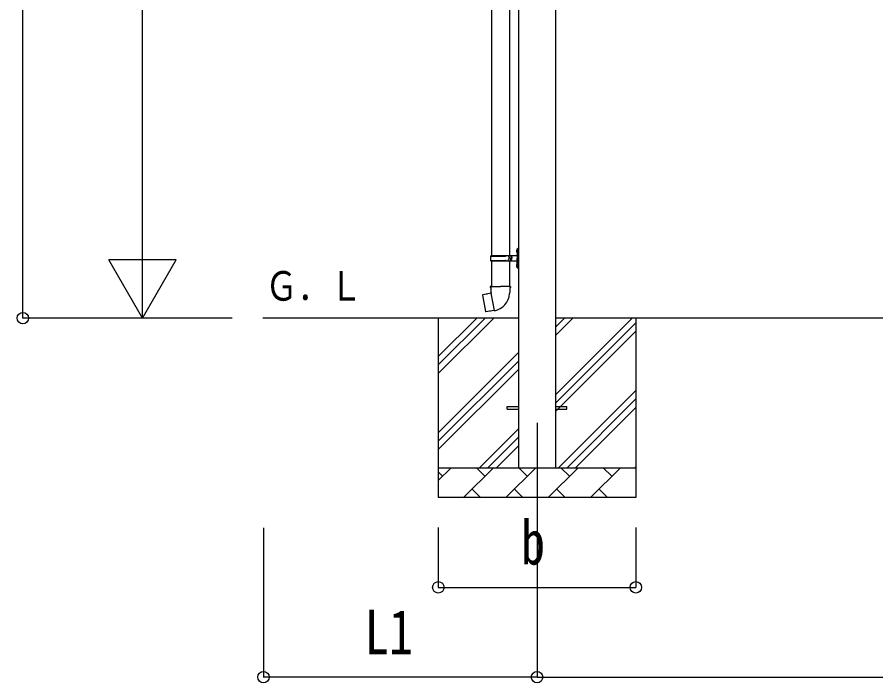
# Model space of a CAD drawing. Units: millimetres, scale not verified. Extents: x -18922 to 18922, y -13365 to 13365.
# Drawn here: x -7589 to -4719, y -7078 to -4853 of the extents above; entities that cross this region are included whole.
import ezdxf
from ezdxf.enums import TextEntityAlignment as Align

# ---------------------------------------------------------------- set-up
doc = ezdxf.new("R2010")
doc.units = ezdxf.units.MM
doc.header["$LTSCALE"] = 50
for name, color, linetype in [('0-4_YKK_12', 2, 'Continuous'), ('0-5_YKK_13', 4, 'Continuous'), ('0-6_YKK_A1', 4, 'Continuous'), ('0-7_YKK_D', 6, 'Continuous')]:
    doc.layers.add(name, color=color, linetype=linetype)
doc.styles.add('ＭＳ ゴシック', font='')
doc.styles.get('ＭＳ ゴシック').set_extended_font_data('MS Gothic')

msp = doc.modelspace()

# ---------------------------------------------------------------- linework, layer by layer
at = {"layer": '0-4_YKK_12'}
msp.add_line((-5851.31, -6209.12), (-5851.31, -6709.12), dxfattribs=at)
at = {"layer": '0-5_YKK_13'}
for p, q in [((-6003.81, -4745.62), (-6003.81, -5650.12)), ((-5943.81, -4745.62), (-5943.81, -5650.12)), ((-6006.81, -5652.12), (-5956.48, -5652.12)), ((-6005.81, -5650.12), (-5919.81, -5650.12)), ((-6005.81, -5650.12), (-6005.81, -5652.12)), ((-5946.81, -5650.12), (-5946.81, -5654.62)), ((-5938.81, -5650.12), (-5938.81, -5659.12)), ((-5920.11, -5632.98), (-5918.07, -5633.97)), ((-5918.84, -5630.97), (-5918.21, -5630.97)), ((-5918.84, -5630.97), (-5918.84, -5639.27)), ((-5918.84, -5639.27), (-5918.21, -5639.27)), ((-5918.21, -5630.97), (-5918.21, -5639.27)), ((-5918.21, -5630.97), (-5917.81, -5631.37)), ((-5918.21, -5639.27), (-5917.81, -5638.87)), ((-5918.07, -5633.97), (-5917.46, -5635.12)), ((-5917.81, -5627.12), (-5914.81, -5625.62)), ((-5917.81, -5627.12), (-5917.81, -5659.12)), ((-5917.81, -5631.37), (-5917.81, -5638.87)), ((-5914.81, -5625.62), (-5914.81, -5659.12)), ((-5914.81, -5625.62), (-5913.81, -5625.62)), ((-5913.81, -5625.62), (-5913.81, -5659.12)), ((-6006.81, -5666.12), (-5956.48, -5666.12)), ((-6005.81, -5668.12), (-6005.81, -5666.12)), ((-6005.81, -5668.12), (-5919.81, -5668.12)), ((-6003.81, -5668.12), (-6003.81, -5753.05)), ((-5946.81, -5654.62), (-5944.81, -5654.62)), ((-5946.81, -5668.12), (-5946.81, -5663.62)), ((-5946.81, -5663.62), (-5944.81, -5663.62)), ((-5944.81, -5654.62), (-5944.81, -5659.12)), ((-5944.81, -5663.62), (-5944.81, -5659.12)), ((-5943.81, -5668.12), (-5943.81, -5753.05)), ((-5938.81, -5654.62), (-5935.81, -5654.62)), ((-5938.81, -5668.12), (-5938.81, -5659.12)), ((-5938.81, -5663.62), (-5935.81, -5663.62)), ((-5935.81, -5654.62), (-5935.81, -5659.12)), ((-5935.81, -5663.62), (-5935.81, -5659.12)), ((-5920.11, -5680.98), (-5918.07, -5681.97)), ((-5918.84, -5678.97), (-5918.21, -5678.97)), ((-5918.84, -5678.97), (-5918.84, -5687.27)), ((-5918.21, -5678.97), (-5918.21, -5687.27)), ((-5918.21, -5678.97), (-5917.81, -5679.37)), ((-5918.07, -5681.97), (-5917.46, -5683.12)), ((-5917.81, -5691.12), (-5917.81, -5659.12)), ((-5917.81, -5679.37), (-5917.81, -5686.87)), ((-5914.81, -5692.62), (-5914.81, -5659.12)), ((-5913.81, -5692.62), (-5913.81, -5659.12)), ((-5918.84, -5687.27), (-5918.21, -5687.27)), ((-5918.21, -5687.27), (-5917.81, -5686.87)), ((-5917.81, -5691.12), (-5914.81, -5692.62)), ((-5914.81, -5692.62), (-5913.81, -5692.62)), ((-6005.66, -5753.05), (-6007.81, -5753.83)), ((-6007.81, -5753.83), (-6007.81, -5757.45)), ((-6007.81, -5757.45), (-6005.57, -5758.27)), ((-6005.66, -5753.05), (-5973.81, -5753.05)), ((-6005.66, -5753.05), (-6005.57, -5758.27)), ((-6005.57, -5758.27), (-6005.31, -5773.05)), ((-5941.96, -5753.05), (-5973.81, -5753.05)), ((-5939.81, -5757.45), (-5942.05, -5758.27)), ((-5941.96, -5753.05), (-5939.81, -5753.83)), ((-5939.81, -5753.83), (-5939.81, -5757.45)), ((-6032.27, -5781.5), (-6033.08, -5782.67)), ((-6033.08, -5782.67), (-6023.46, -5837.23)), ((-6004.4, -5776.25), (-6032.27, -5781.5)), ((-6019.53, -5778.9), (-6019.74, -5779.14)), ((-6005.31, -5773.05), (-6003.96, -5775.05)), ((-5994.05, -5833.55), (-6004.18, -5776.07)), ((-6004.16, -5775.25), (-6004.16, -5775.96)), ((-6003.96, -5775.05), (-6003.99, -5775.06)), ((-5943.62, -5774.99), (-5943.7, -5777.15)), ((-5942.31, -5773.05), (-5943.62, -5774.99)), ((-6009.43, -5836.14), (-6009.72, -5835.99)), ((-5993.74, -5834.31), (-5993.98, -5833.65)), ((-5951.31, -6154.62), (-5913.81, -6154.62)), ((-5951.31, -6163.62), (-5951.31, -6154.62)), ((-5951.31, -6163.62), (-5913.81, -6163.62)), ((-5788.81, -6154.62), (-5751.31, -6154.62)), ((-5788.81, -6163.62), (-5751.31, -6163.62)), ((-5751.31, -6163.62), (-5751.31, -6154.62))]:
    msp.add_line(p, q, dxfattribs=at)
for points in [[(-5920.11, -5637.27), (-5918.07, -5636.27), (-5917.46, -5635.12)], [(-5920.11, -5685.27), (-5918.07, -5684.27), (-5917.46, -5683.12)], [(-5941.96, -5753.05), (-5942.05, -5758.27), (-5942.31, -5773.05)], [(-6017.28, -5778.68), (-6017.56, -5778.53), (-6019.53, -5778.9)], [(-5994.31, -5833.46), (-6022.3, -5838.05), (-6023.46, -5837.23)], [(-6007.25, -5835.58), (-6007.46, -5835.82), (-6009.43, -5836.14)]]:
    msp.add_lwpolyline(points, dxfattribs=at)
for centre, radius, start, end in [((-5958.06, -5659.12), 49.25, 171.82876, 180.00002), ((-5956.48, -5650.12), 2, 270, 359.99998), ((-5914.51, -5635.12), 6, 136.21765, 223.78235), ((-5919.81, -5648.12), 2, 270, 359.99998), ((-5958.06, -5659.12), 49.25, 180.00002, 188.17127), ((-5956.48, -5668.12), 2, 0.00005, 90.00004), ((-5914.51, -5683.12), 6, 136.21765, 223.78235), ((-5919.81, -5670.12), 2, 0.00005, 90.00004), ((-6004.46, -5775.96), 0.3, 280.66842, 0), ((-6003.96, -5775.25), 0.2, 100, 180), ((-6003.96, -5775.05), 60.3, 279.96938, 358), ((-5994.27, -5833.75), 0.3, 20, 99.33158), ((-5993.56, -5834.24), 0.2, 200, 279.96938)]:
    msp.add_arc(centre, radius, start, end, dxfattribs=at)
at = {"layer": '0-6_YKK_A1'}
for p, q in [((-5913.81, -3561.62), (-5913.81, -6359.12)), ((-5788.81, -6359.12), (-5788.81, -3561.62)), ((-5913.81, -5859.12), (-6768.15, -5859.12)), ((-6181.31, -5859.12), (-6181.31, -6459.12)), ((-6181.31, -6044.17), (-5996.26, -5859.12)), ((-6181.31, -6015.89), (-6024.54, -5859.12)), ((-6181.31, -5987.61), (-6052.83, -5859.12)), ((-2913.81, -5859.12), (-5788.81, -5859.12)), ((-5788.81, -6114.22), (-5533.71, -5859.12)), ((-5788.81, -5916.23), (-5731.7, -5859.12)), ((-5788.81, -5887.95), (-5759.99, -5859.12)), ((-5788.81, -6142.51), (-5521.31, -5875.01)), ((-5521.31, -5859.12), (-5521.31, -6459.12)), ((-5788.81, -6170.79), (-5521.31, -5903.29)), ((-6181.31, -6242.16), (-5913.81, -5974.66)), ((-6181.31, -6270.45), (-5913.81, -6002.95)), ((-6181.31, -6298.73), (-5913.81, -6031.23)), ((-5779.15, -6359.12), (-5521.31, -6101.28)), ((-5750.87, -6359.12), (-5521.31, -6129.57)), ((-5722.58, -6359.12), (-5521.31, -6157.85)), ((-6043.71, -6359.12), (-5913.81, -6229.22)), ((-6015.43, -6359.12), (-5913.81, -6257.51)), ((-5987.14, -6359.12), (-5913.81, -6285.79)), ((-6181.31, -6359.12), (-5521.31, -6359.12)), ((-6181.31, -6402.02), (-6138.42, -6359.12)), ((-6097, -6459.12), (-5997, -6359.12)), ((-6025.55, -6387.68), (-6054.1, -6359.12)), ((-5955.57, -6459.12), (-5855.57, -6359.12)), ((-5884.13, -6387.68), (-5912.68, -6359.12)), ((-5814.15, -6459.12), (-5714.15, -6359.12)), ((-5742.71, -6387.68), (-5771.26, -6359.12)), ((-5672.73, -6459.12), (-5572.73, -6359.12)), ((-5601.28, -6387.68), (-5629.84, -6359.12)), ((-5524.59, -6359.12), (-5521.31, -6355.84)), ((-6166.97, -6387.68), (-6181.31, -6373.34)), ((-6068.44, -6430.57), (-6039.89, -6459.12)), ((-5927.02, -6430.57), (-5898.47, -6459.12)), ((-5785.6, -6430.57), (-5757.05, -6459.12)), ((-5644.18, -6430.57), (-5615.62, -6459.12)), ((-5521.31, -6459.12), (-6181.31, -6459.12))]:
    msp.add_line(p, q, dxfattribs=at)
at = {"layer": '0-7_YKK_D'}
for p, q in [((-7569.83, -5859.12), (-7569.83, -3195.83)), ((-7169.83, -5634.12), (-7169.83, -3784.12)), ((-7169.83, -5859.12), (-7169.83, -5469.41)), ((-7169.83, -5859.12), (-7282.33, -5664.27)), ((-7057.33, -5664.27), (-7282.33, -5664.27)), ((-7169.83, -5859.12), (-7057.33, -5664.27)), ((-6869.83, -5859.12), (-7570.83, -5859.12)), ((-6869.83, -5859.12), (-7170.83, -5859.12)), ((-6765.9, -6560.12), (-6765.9, -7060.12)), ((-6181.31, -6559.12), (-6181.31, -6760.12)), ((-5851.31, -6559.12), (-5851.31, -7060.12)), ((-5851.31, -6559.12), (-5851.31, -7060.12)), ((-5521.31, -6559.12), (-5521.31, -6760.12)), ((-6181.31, -6759.12), (-5521.31, -6759.12)), ((-5851.31, -7059.12), (-6765.9, -7059.12)), ((-5851.31, -7059.12), (-2851.31, -7059.12))]:
    msp.add_line(p, q, dxfattribs=at)
for centre in [(-7569.83, -5859.12), (-6181.31, -6759.12), (-5521.31, -6759.12), (-6765.9, -7059.12), (-5851.31, -7059.12), (-5851.31, -7059.12)]:
    msp.add_circle(centre, 19.12, dxfattribs=at)

# ---------------------------------------------------------------- texts
at = {"layer": '0-6_YKK_A1', "style": 'ＭＳ ゴシック', "width": 0.8}
msp.add_text('Ｇ．Ｌ', height=98.97, dxfattribs=at).set_placement((-6759.57, -5830.67), align=Align.BOTTOM_LEFT)
at = {"layer": '0-7_YKK_D', "style": 'ＭＳ ゴシック', "width": 0.8}
for s, p in [('b', (-5905.31, -6727.12)), ('L1', (-6427.41, -7027.12))]:
    msp.add_text(s, height=148.5, dxfattribs=at).set_placement(p, align=Align.BOTTOM_LEFT)

doc.saveas('drawing.dxf')
